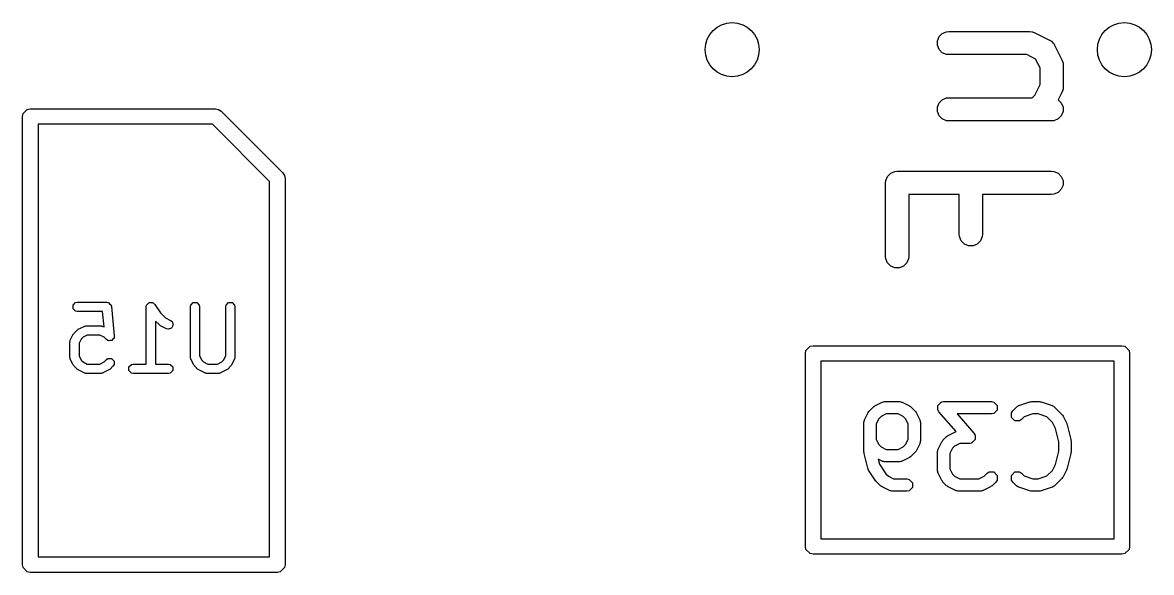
# Model space of a CAD drawing. Header units: inches. Extents: x -0.1 to 2.99, y 0.2 to 2.25.
# Drawn here: x 0.7191 to 1.0069, y 1.8668 to 2.0069 of the extents above; entities that cross this region are included whole.
import ezdxf

# ---------------------------------------------------------------- set-up
doc = ezdxf.new("R2010")
doc.units = ezdxf.units.IN
doc.header["$MEASUREMENT"] = 0
doc.layers.add('BLACK', color=250, linetype='CONTINUOUS')

msp = doc.modelspace()

# ---------------------------------------------------------------- linework, layer by layer
at = {"layer": 'BLACK', "linetype": 'CONTINUOUS'}
for p, q in [((0.95231, 2.00225), (0.95275, 2.00331)), ((0.95275, 2.00331), (0.95356, 2.00413)), ((0.95356, 2.00413), (0.95463, 2.00457)), ((0.95463, 2.00457), (0.9552, 2.00463)), ((0.9552, 2.00463), (0.97583, 2.00463)), ((0.97583, 2.00463), (0.9764, 2.00457)), ((0.9764, 2.00457), (0.9765, 2.00453)), ((0.9765, 2.00453), (0.97661, 2.00452)), ((0.97661, 2.00452), (0.97715, 2.00431)), ((0.97715, 2.00431), (0.9809, 2.00244)), ((0.95231, 2.0011), (0.95231, 2.00225)), ((0.95275, 2.00003), (0.95231, 2.0011)), ((0.9809, 2.00244), (0.98099, 2.00238)), ((0.98099, 2.00238), (0.98104, 2.00236)), ((0.98104, 2.00236), (0.98109, 2.00231)), ((0.98109, 2.00231), (0.98139, 2.00213)), ((0.98139, 2.00213), (0.98163, 2.00185)), ((0.98163, 2.00185), (0.98191, 2.00161)), ((0.98191, 2.00161), (0.98209, 2.00132)), ((0.98209, 2.00132), (0.98214, 2.00126)), ((0.98214, 2.00126), (0.98216, 2.00121)), ((0.98216, 2.00121), (0.98222, 2.00112)), ((0.98222, 2.00112), (0.98409, 1.99737)), ((0.95356, 1.99922), (0.95275, 2.00003)), ((0.95463, 1.99878), (0.95356, 1.99922)), ((0.9552, 1.99872), (0.95463, 1.99878)), ((0.97513, 1.99872), (0.9552, 1.99872)), ((0.97737, 1.9976), (0.97513, 1.99872)), ((0.9785, 1.99535), (0.97737, 1.9976)), ((0.9785, 1.99112), (0.9785, 1.99535)), ((0.98409, 1.99737), (0.9843, 1.99683)), ((0.9843, 1.99683), (0.9843, 1.99672)), ((0.9843, 1.99672), (0.98435, 1.99662)), ((0.98435, 1.99662), (0.9844, 1.99605)), ((0.9844, 1.99605), (0.9844, 1.99042)), ((0.97715, 1.98842), (0.9785, 1.99112)), ((0.98409, 1.9891), (0.98314, 1.9872)), ((0.9843, 1.98964), (0.98409, 1.9891)), ((0.98435, 1.98985), (0.9843, 1.98975)), ((0.9843, 1.98975), (0.9843, 1.98964)), ((0.9844, 1.99042), (0.98435, 1.98985)), ((0.95231, 1.98538), (0.95275, 1.98644)), ((0.95275, 1.98644), (0.95356, 1.98725)), ((0.95356, 1.98725), (0.95463, 1.9877)), ((0.95463, 1.9877), (0.9552, 1.98775)), ((0.9552, 1.98775), (0.97648, 1.98775)), ((0.97648, 1.98775), (0.97715, 1.98842)), ((0.98314, 1.9872), (0.9839, 1.98644)), ((0.9839, 1.98644), (0.98435, 1.98538)), ((0.71908, 1.98294), (0.71923, 1.9837)), ((0.71923, 1.9837), (0.72029, 1.98476)), ((0.72029, 1.98476), (0.72105, 1.98491)), ((0.72105, 1.98491), (0.76829, 1.98491)), ((0.76829, 1.98491), (0.76904, 1.98476)), ((0.76904, 1.98476), (0.76968, 1.98434)), ((0.76968, 1.98434), (0.78543, 1.96859)), ((0.95231, 1.98422), (0.95231, 1.98538)), ((0.95275, 1.98316), (0.95231, 1.98422)), ((0.95356, 1.98234), (0.95275, 1.98316)), ((0.9839, 1.98316), (0.98309, 1.98234)), ((0.98435, 1.98422), (0.9839, 1.98316)), ((0.98435, 1.98538), (0.98435, 1.98422)), ((0.71908, 1.86877), (0.71908, 1.98294)), ((0.72302, 1.98098), (0.72302, 1.87074)), ((0.76748, 1.98098), (0.72302, 1.98098)), ((0.78207, 1.96638), (0.76748, 1.98098)), ((0.95463, 1.9819), (0.95356, 1.98234)), ((0.9552, 1.98185), (0.95463, 1.9819)), ((0.98145, 1.98185), (0.9552, 1.98185)), ((0.98203, 1.9819), (0.98145, 1.98185)), ((0.98309, 1.98234), (0.98203, 1.9819)), ((0.94044, 1.96851), (0.9415, 1.96895)), ((0.9415, 1.96895), (0.94208, 1.969)), ((0.94208, 1.969), (0.98145, 1.969)), ((0.98145, 1.969), (0.98203, 1.96895)), ((0.98203, 1.96895), (0.98309, 1.96851)), ((0.78207, 1.87074), (0.78207, 1.96638)), ((0.78543, 1.96859), (0.78586, 1.96795)), ((0.78586, 1.96795), (0.78586, 1.96795)), ((0.78586, 1.96795), (0.78601, 1.9672)), ((0.78601, 1.9672), (0.78601, 1.86877)), ((0.93913, 1.96605), (0.93918, 1.96663)), ((0.93913, 1.9473), (0.93913, 1.96605)), ((0.93918, 1.96663), (0.93962, 1.96769)), ((0.93962, 1.96769), (0.94044, 1.96851)), ((0.98309, 1.96851), (0.9839, 1.96769)), ((0.9839, 1.96769), (0.98435, 1.96663)), ((0.98435, 1.96663), (0.98435, 1.96548)), ((0.95787, 1.9631), (0.94503, 1.9631)), ((0.94503, 1.9631), (0.94503, 1.9473)), ((0.95787, 1.95293), (0.95787, 1.9631)), ((0.98145, 1.9631), (0.96378, 1.9631)), ((0.96378, 1.9631), (0.96378, 1.95293)), ((0.98203, 1.96316), (0.98145, 1.9631)), ((0.98309, 1.9636), (0.98203, 1.96316)), ((0.9839, 1.96441), (0.98309, 1.9636)), ((0.98435, 1.96548), (0.9839, 1.96441)), ((0.95793, 1.95235), (0.95787, 1.95293)), ((0.95837, 1.95129), (0.95793, 1.95235)), ((0.96372, 1.95235), (0.96328, 1.95129)), ((0.96378, 1.95293), (0.96372, 1.95235)), ((0.95919, 1.95047), (0.95837, 1.95129)), ((0.96025, 1.95003), (0.95919, 1.95047)), ((0.9614, 1.95003), (0.96025, 1.95003)), ((0.96247, 1.95047), (0.9614, 1.95003)), ((0.96328, 1.95129), (0.96247, 1.95047)), ((0.93918, 1.94673), (0.93913, 1.9473)), ((0.93962, 1.94566), (0.93918, 1.94673)), ((0.94044, 1.94485), (0.93962, 1.94566)), ((0.94453, 1.94566), (0.94372, 1.94485)), ((0.94498, 1.94673), (0.94453, 1.94566)), ((0.94503, 1.9473), (0.94498, 1.94673)), ((0.9415, 1.94441), (0.94044, 1.94485)), ((0.94266, 1.94441), (0.9415, 1.94441)), ((0.94372, 1.94485), (0.94266, 1.94441)), ((0.73195, 1.9349), (0.73259, 1.93554)), ((0.73195, 1.93399), (0.73195, 1.9349)), ((0.73259, 1.93554), (0.73305, 1.93562)), ((0.73305, 1.93562), (0.74054, 1.93562)), ((0.74054, 1.93562), (0.74083, 1.93557)), ((0.74083, 1.93557), (0.74089, 1.93557)), ((0.74089, 1.93557), (0.74091, 1.93555)), ((0.74091, 1.93555), (0.741, 1.93554)), ((0.741, 1.93554), (0.74128, 1.93525)), ((0.74128, 1.93525), (0.74159, 1.935)), ((0.74159, 1.935), (0.74161, 1.93492)), ((0.74161, 1.93492), (0.74164, 1.9349)), ((0.74164, 1.9349), (0.74164, 1.93484)), ((0.74164, 1.93484), (0.74172, 1.93456)), ((0.74172, 1.93456), (0.74247, 1.92706)), ((0.75061, 1.93444), (0.7507, 1.9349)), ((0.75061, 1.91988), (0.75061, 1.93444)), ((0.7507, 1.9349), (0.75079, 1.93498)), ((0.75079, 1.93498), (0.75081, 1.9351)), ((0.75081, 1.9351), (0.7511, 1.93529)), ((0.7511, 1.93529), (0.75134, 1.93554)), ((0.75134, 1.93554), (0.75146, 1.93554)), ((0.75146, 1.93554), (0.75156, 1.9356)), ((0.75156, 1.9356), (0.7519, 1.93554)), ((0.7519, 1.93554), (0.75225, 1.93554)), ((0.75225, 1.93554), (0.75233, 1.93545)), ((0.75233, 1.93545), (0.75245, 1.93543)), ((0.75245, 1.93543), (0.75278, 1.9351)), ((0.75278, 1.9351), (0.75421, 1.93295)), ((0.76186, 1.93444), (0.76195, 1.9349)), ((0.76186, 1.9217), (0.76186, 1.93444)), ((0.76195, 1.9349), (0.76259, 1.93554)), ((0.76259, 1.93554), (0.76349, 1.93554)), ((0.76349, 1.93554), (0.76413, 1.9349)), ((0.76413, 1.9349), (0.76422, 1.93444)), ((0.76422, 1.93444), (0.76422, 1.92197)), ((0.77086, 1.93444), (0.77095, 1.9349)), ((0.77086, 1.92197), (0.77086, 1.93444)), ((0.77095, 1.9349), (0.77159, 1.93554)), ((0.77159, 1.93554), (0.77249, 1.93554)), ((0.77249, 1.93554), (0.77313, 1.9349)), ((0.77313, 1.9349), (0.77322, 1.93444)), ((0.77322, 1.93444), (0.77322, 1.9217)), ((0.73259, 1.93335), (0.73195, 1.93399)), ((0.73305, 1.93326), (0.73259, 1.93335)), ((0.73948, 1.93326), (0.73305, 1.93326)), ((0.73987, 1.92935), (0.73948, 1.93326)), ((0.75421, 1.93295), (0.75549, 1.93166)), ((0.75549, 1.93166), (0.75682, 1.931)), ((0.73221, 1.92778), (0.73296, 1.92853)), ((0.73296, 1.92853), (0.73312, 1.92864)), ((0.73312, 1.92864), (0.73327, 1.92875)), ((0.73327, 1.92875), (0.73477, 1.9295)), ((0.73477, 1.9295), (0.73482, 1.92952)), ((0.73482, 1.92952), (0.73484, 1.92954)), ((0.73484, 1.92954), (0.73503, 1.92957)), ((0.73503, 1.92957), (0.73521, 1.92962)), ((0.73521, 1.92962), (0.73524, 1.92961)), ((0.73524, 1.92961), (0.7353, 1.92963)), ((0.7353, 1.92963), (0.73904, 1.92963)), ((0.73904, 1.92963), (0.7391, 1.92961)), ((0.7391, 1.92961), (0.73913, 1.92962)), ((0.73913, 1.92962), (0.73931, 1.92957)), ((0.73931, 1.92957), (0.7395, 1.92954)), ((0.7395, 1.92954), (0.73952, 1.92952)), ((0.73952, 1.92952), (0.73957, 1.9295)), ((0.73957, 1.9295), (0.73987, 1.92935)), ((0.75396, 1.92986), (0.75297, 1.93084)), ((0.75297, 1.93084), (0.75297, 1.91988)), ((0.75412, 1.92975), (0.75396, 1.92986)), ((0.75426, 1.92964), (0.75412, 1.92975)), ((0.75576, 1.92889), (0.75426, 1.92964)), ((0.75621, 1.92877), (0.75576, 1.92889)), ((0.75707, 1.92905), (0.75621, 1.92877)), ((0.75682, 1.931), (0.75719, 1.93072)), ((0.75747, 1.92986), (0.75707, 1.92905)), ((0.75719, 1.93072), (0.75747, 1.92986)), ((0.73111, 1.92544), (0.73113, 1.9255)), ((0.73112, 1.92553), (0.73117, 1.92571)), ((0.73113, 1.9255), (0.73112, 1.92553)), ((0.73117, 1.92571), (0.7312, 1.9259)), ((0.7312, 1.9259), (0.73122, 1.92592)), ((0.73122, 1.92592), (0.73124, 1.92597)), ((0.73124, 1.92597), (0.73199, 1.92747)), ((0.73199, 1.92747), (0.73211, 1.92762)), ((0.73211, 1.92762), (0.73221, 1.92778)), ((0.73402, 1.92625), (0.73348, 1.92517)), ((0.7345, 1.92672), (0.73402, 1.92625)), ((0.73557, 1.92726), (0.7345, 1.92672)), ((0.73877, 1.92726), (0.73557, 1.92726)), ((0.73985, 1.92672), (0.73877, 1.92726)), ((0.74046, 1.92611), (0.73985, 1.92672)), ((0.74084, 1.92585), (0.74046, 1.92611)), ((0.74091, 1.92585), (0.74084, 1.92585)), ((0.74095, 1.92581), (0.74091, 1.92585)), ((0.74135, 1.92585), (0.74095, 1.92581)), ((0.74175, 1.92585), (0.74135, 1.92585)), ((0.74179, 1.9259), (0.74175, 1.92585)), ((0.74185, 1.9259), (0.74179, 1.9259)), ((0.7421, 1.92621), (0.74185, 1.9259)), ((0.74239, 1.92649), (0.7421, 1.92621)), ((0.74243, 1.9266), (0.74239, 1.92656)), ((0.74239, 1.92656), (0.74239, 1.92649)), ((0.74247, 1.92706), (0.74243, 1.9266)), ((0.73111, 1.9217), (0.73111, 1.92544)), ((0.73348, 1.92517), (0.73348, 1.92197)), ((0.91866, 1.92261), (0.91881, 1.92336)), ((0.91866, 1.87339), (0.91866, 1.92261)), ((0.91881, 1.92336), (0.91988, 1.92442)), ((0.91988, 1.92442), (0.92063, 1.92457)), ((0.92063, 1.92457), (0.99937, 1.92457)), ((0.99937, 1.92457), (1.00012, 1.92442)), ((1.00012, 1.92442), (1.00119, 1.92336)), ((1.00119, 1.92336), (1.00134, 1.92261)), ((1.00134, 1.92261), (1.00134, 1.87339)), ((0.73113, 1.92164), (0.73111, 1.9217)), ((0.73112, 1.92161), (0.73113, 1.92164)), ((0.73117, 1.92143), (0.73112, 1.92161)), ((0.7312, 1.92124), (0.73117, 1.92143)), ((0.73122, 1.92122), (0.7312, 1.92124)), ((0.73124, 1.92117), (0.73122, 1.92122)), ((0.73199, 1.91967), (0.73124, 1.92117)), ((0.73348, 1.92197), (0.73402, 1.9209)), ((0.73402, 1.9209), (0.7345, 1.92042)), ((0.7345, 1.92042), (0.73557, 1.91988)), ((0.73557, 1.91988), (0.73877, 1.91988)), ((0.73877, 1.91988), (0.73985, 1.92042)), ((0.73985, 1.92042), (0.74046, 1.92103)), ((0.74046, 1.92103), (0.74084, 1.92129)), ((0.74084, 1.92129), (0.74175, 1.92129)), ((0.74175, 1.92129), (0.74239, 1.92065)), ((0.74239, 1.91974), (0.74213, 1.91936)), ((0.74239, 1.92065), (0.74239, 1.91974)), ((0.7462, 1.91915), (0.74684, 1.91979)), ((0.74684, 1.91979), (0.74729, 1.91988)), ((0.74729, 1.91988), (0.75061, 1.91988)), ((0.75297, 1.91988), (0.75629, 1.91988)), ((0.75629, 1.91988), (0.75674, 1.91979)), ((0.75674, 1.91979), (0.75738, 1.91915)), ((0.76187, 1.92164), (0.76186, 1.9217)), ((0.76186, 1.92161), (0.76187, 1.92164)), ((0.76191, 1.92143), (0.76186, 1.92161)), ((0.76195, 1.92124), (0.76191, 1.92143)), ((0.76197, 1.92122), (0.76195, 1.92124)), ((0.76199, 1.92117), (0.76197, 1.92122)), ((0.76274, 1.91967), (0.76199, 1.92117)), ((0.76422, 1.92197), (0.76476, 1.9209)), ((0.76476, 1.9209), (0.76524, 1.92042)), ((0.76524, 1.92042), (0.76632, 1.91988)), ((0.76632, 1.91988), (0.76876, 1.91988)), ((0.76876, 1.91988), (0.76984, 1.92042)), ((0.76984, 1.92042), (0.77032, 1.9209)), ((0.77032, 1.9209), (0.77086, 1.92197)), ((0.7731, 1.92117), (0.77235, 1.91967)), ((0.77311, 1.92122), (0.7731, 1.92117)), ((0.77313, 1.92124), (0.77311, 1.92122)), ((0.77317, 1.92143), (0.77313, 1.92124)), ((0.77322, 1.92161), (0.77317, 1.92143)), ((0.77322, 1.9217), (0.77321, 1.92164)), ((0.77321, 1.92164), (0.77322, 1.92161)), ((0.9226, 1.92064), (0.9226, 1.87536)), ((0.9974, 1.92064), (0.9226, 1.92064)), ((0.9974, 1.87536), (0.9974, 1.92064)), ((0.73211, 1.91952), (0.73199, 1.91967)), ((0.73221, 1.91936), (0.73211, 1.91952)), ((0.73296, 1.91861), (0.73221, 1.91936)), ((0.73312, 1.91851), (0.73296, 1.91861)), ((0.73327, 1.91839), (0.73312, 1.91851)), ((0.73477, 1.91764), (0.73327, 1.91839)), ((0.73482, 1.91762), (0.73477, 1.91764)), ((0.73484, 1.9176), (0.73482, 1.91762)), ((0.73503, 1.91757), (0.73484, 1.9176)), ((0.73521, 1.91752), (0.73503, 1.91757)), ((0.73524, 1.91753), (0.73521, 1.91752)), ((0.7353, 1.91751), (0.73524, 1.91753)), ((0.73904, 1.91751), (0.7353, 1.91751)), ((0.7391, 1.91753), (0.73904, 1.91751)), ((0.73913, 1.91752), (0.7391, 1.91753)), ((0.73931, 1.91757), (0.73913, 1.91752)), ((0.7395, 1.9176), (0.73931, 1.91757)), ((0.73952, 1.91762), (0.7395, 1.9176)), ((0.73957, 1.91764), (0.73952, 1.91762)), ((0.74107, 1.91839), (0.73957, 1.91764)), ((0.74122, 1.91851), (0.74107, 1.91839)), ((0.74138, 1.91861), (0.74122, 1.91851)), ((0.74213, 1.91936), (0.74138, 1.91861)), ((0.7462, 1.91824), (0.7462, 1.91915)), ((0.74684, 1.9176), (0.7462, 1.91824)), ((0.74729, 1.91751), (0.74684, 1.9176)), ((0.75629, 1.91751), (0.74729, 1.91751)), ((0.75674, 1.9176), (0.75629, 1.91751)), ((0.75738, 1.91824), (0.75674, 1.9176)), ((0.75738, 1.91915), (0.75738, 1.91824)), ((0.76285, 1.91952), (0.76274, 1.91967)), ((0.76296, 1.91936), (0.76285, 1.91952)), ((0.76371, 1.91861), (0.76296, 1.91936)), ((0.76386, 1.91851), (0.76371, 1.91861)), ((0.76401, 1.91839), (0.76386, 1.91851)), ((0.76551, 1.91764), (0.76401, 1.91839)), ((0.76557, 1.91762), (0.76551, 1.91764)), ((0.76559, 1.9176), (0.76557, 1.91762)), ((0.76578, 1.91757), (0.76559, 1.9176)), ((0.76596, 1.91752), (0.76578, 1.91757)), ((0.76598, 1.91753), (0.76596, 1.91752)), ((0.76604, 1.91751), (0.76598, 1.91753)), ((0.76904, 1.91751), (0.76604, 1.91751)), ((0.7691, 1.91753), (0.76904, 1.91751)), ((0.76912, 1.91752), (0.7691, 1.91753)), ((0.76931, 1.91757), (0.76912, 1.91752)), ((0.76949, 1.9176), (0.76931, 1.91757)), ((0.76951, 1.91762), (0.76949, 1.9176)), ((0.76957, 1.91764), (0.76951, 1.91762)), ((0.77107, 1.91839), (0.76957, 1.91764)), ((0.77122, 1.91851), (0.77107, 1.91839)), ((0.77138, 1.91861), (0.77122, 1.91851)), ((0.77213, 1.91936), (0.77138, 1.91861)), ((0.77223, 1.91952), (0.77213, 1.91936)), ((0.77235, 1.91967), (0.77223, 1.91952)), ((0.93498, 1.90798), (0.93592, 1.90892)), ((0.93592, 1.90892), (0.93613, 1.90906)), ((0.93613, 1.90906), (0.93633, 1.90921)), ((0.93633, 1.90921), (0.9382, 1.91015)), ((0.9382, 1.91015), (0.93828, 1.91017)), ((0.93828, 1.91017), (0.93831, 1.9102)), ((0.93831, 1.9102), (0.93855, 1.91025)), ((0.93855, 1.91025), (0.9388, 1.91031)), ((0.9388, 1.91031), (0.93883, 1.9103)), ((0.93883, 1.9103), (0.93891, 1.91032)), ((0.93891, 1.91032), (0.94266, 1.91032)), ((0.94266, 1.91032), (0.94274, 1.9103)), ((0.94274, 1.9103), (0.94277, 1.91031)), ((0.94277, 1.91031), (0.94301, 1.91025)), ((0.94301, 1.91025), (0.94326, 1.9102)), ((0.94326, 1.9102), (0.94329, 1.91017)), ((0.94329, 1.91017), (0.94336, 1.91015)), ((0.94336, 1.91015), (0.94524, 1.90921)), ((0.94524, 1.90921), (0.94544, 1.90906)), ((0.94544, 1.90906), (0.94565, 1.90892)), ((0.94565, 1.90892), (0.94658, 1.90798)), ((0.95242, 1.90824), (0.95245, 1.90879)), ((0.95245, 1.90817), (0.95242, 1.90824)), ((0.95245, 1.90934), (0.95249, 1.90938)), ((0.95245, 1.90879), (0.95245, 1.90934)), ((0.95249, 1.90938), (0.9525, 1.90944)), ((0.9525, 1.90944), (0.95291, 1.90981)), ((0.95291, 1.90981), (0.9533, 1.9102)), ((0.9533, 1.9102), (0.95338, 1.91021)), ((0.95338, 1.91021), (0.9534, 1.91023)), ((0.9534, 1.91023), (0.95347, 1.91023)), ((0.95347, 1.91023), (0.95391, 1.91032)), ((0.95391, 1.91032), (0.96609, 1.91032)), ((0.96609, 1.91032), (0.9667, 1.9102)), ((0.9667, 1.9102), (0.96755, 1.90934)), ((0.96755, 1.90934), (0.96755, 1.90814)), ((0.97154, 1.90798), (0.97248, 1.90892)), ((0.97248, 1.90892), (0.97254, 1.90896)), ((0.97254, 1.90896), (0.97256, 1.90899)), ((0.97256, 1.90899), (0.97278, 1.90912)), ((0.97278, 1.90912), (0.97299, 1.90926)), ((0.97299, 1.90926), (0.97303, 1.90926)), ((0.97303, 1.90926), (0.97309, 1.9093)), ((0.97309, 1.9093), (0.97591, 1.91024)), ((0.97591, 1.91024), (0.97616, 1.91027)), ((0.97616, 1.91027), (0.9764, 1.91032)), ((0.9764, 1.91032), (0.97828, 1.91032)), ((0.97828, 1.91032), (0.97853, 1.91027)), ((0.97853, 1.91027), (0.97878, 1.91024)), ((0.97878, 1.91024), (0.98159, 1.9093)), ((0.98159, 1.9093), (0.98166, 1.90926)), ((0.98166, 1.90926), (0.98169, 1.90926)), ((0.98169, 1.90926), (0.9819, 1.90912)), ((0.9819, 1.90912), (0.98212, 1.90899)), ((0.98212, 1.90899), (0.98214, 1.90896)), ((0.98214, 1.90896), (0.9822, 1.90892)), ((0.9822, 1.90892), (0.98408, 1.90704)), ((0.93359, 1.9051), (0.93366, 1.90535)), ((0.93366, 1.90535), (0.9337, 1.9056)), ((0.9337, 1.9056), (0.93373, 1.90562)), ((0.93373, 1.90562), (0.93375, 1.9057)), ((0.93375, 1.9057), (0.93469, 1.90757)), ((0.93469, 1.90757), (0.93484, 1.90777)), ((0.93484, 1.90777), (0.93498, 1.90798)), ((0.93739, 1.90593), (0.93673, 1.90462)), ((0.93797, 1.90651), (0.93739, 1.90593)), ((0.93928, 1.90717), (0.93797, 1.90651)), ((0.94229, 1.90717), (0.93928, 1.90717)), ((0.9436, 1.90651), (0.94229, 1.90717)), ((0.94418, 1.90593), (0.9436, 1.90651)), ((0.94483, 1.90462), (0.94418, 1.90593)), ((0.94658, 1.90798), (0.94672, 1.90777)), ((0.94672, 1.90777), (0.94688, 1.90757)), ((0.94688, 1.90757), (0.94782, 1.9057)), ((0.94782, 1.9057), (0.94784, 1.90562)), ((0.94784, 1.90562), (0.94786, 1.9056)), ((0.94786, 1.9056), (0.94791, 1.90535)), ((0.94791, 1.90535), (0.94798, 1.9051)), ((0.95245, 1.90814), (0.95245, 1.90817)), ((0.9525, 1.90809), (0.95245, 1.90814)), ((0.95272, 1.90771), (0.9525, 1.90809)), ((0.9571, 1.90271), (0.95272, 1.90771)), ((0.96609, 1.90717), (0.95738, 1.90717)), ((0.95738, 1.90717), (0.96165, 1.90228)), ((0.9667, 1.90729), (0.96609, 1.90717)), ((0.96755, 1.90814), (0.9667, 1.90729)), ((0.9712, 1.90747), (0.97154, 1.90798)), ((0.9712, 1.90626), (0.9712, 1.90747)), ((0.97205, 1.90541), (0.9712, 1.90626)), ((0.97326, 1.90541), (0.97205, 1.90541)), ((0.97377, 1.90575), (0.97326, 1.90541)), ((0.97444, 1.90643), (0.97377, 1.90575)), ((0.97666, 1.90717), (0.97444, 1.90643)), ((0.97802, 1.90717), (0.97666, 1.90717)), ((0.98024, 1.90643), (0.97802, 1.90717)), ((0.98167, 1.905), (0.98024, 1.90643)), ((0.98408, 1.90704), (0.98422, 1.90683)), ((0.98422, 1.90683), (0.98437, 1.90663)), ((0.98437, 1.90663), (0.98531, 1.90476)), ((0.93358, 1.90499), (0.9336, 1.90507)), ((0.93358, 1.89749), (0.93358, 1.90499)), ((0.9336, 1.90507), (0.93359, 1.9051)), ((0.93673, 1.90462), (0.93673, 1.90068)), ((0.94483, 1.90068), (0.94483, 1.90462)), ((0.94798, 1.9051), (0.94797, 1.90507)), ((0.94797, 1.90507), (0.94798, 1.90499)), ((0.94798, 1.90499), (0.94798, 1.90031)), ((0.95508, 1.90171), (0.95695, 1.90265)), ((0.95695, 1.90265), (0.95703, 1.90267)), ((0.95703, 1.90267), (0.95705, 1.9027)), ((0.95705, 1.9027), (0.9571, 1.90271)), ((0.98242, 1.90351), (0.98167, 1.905)), ((0.98327, 1.90011), (0.98242, 1.90351)), ((0.98531, 1.90476), (0.98536, 1.90459)), ((0.98536, 1.90459), (0.98543, 1.90444)), ((0.98543, 1.90444), (0.98637, 1.90069)), ((0.93673, 1.90068), (0.93739, 1.89936)), ((0.94418, 1.89936), (0.94483, 1.90068)), ((0.94782, 1.8996), (0.94688, 1.89773)), ((0.94784, 1.89968), (0.94782, 1.8996)), ((0.94786, 1.8997), (0.94784, 1.89968)), ((0.94791, 1.89995), (0.94786, 1.8997)), ((0.94798, 1.90019), (0.94791, 1.89995)), ((0.94798, 1.90031), (0.94797, 1.90023)), ((0.94797, 1.90023), (0.94798, 1.90019)), ((0.9525, 1.8982), (0.95344, 1.90007)), ((0.95344, 1.90007), (0.95359, 1.90027)), ((0.95359, 1.90027), (0.95373, 1.90048)), ((0.95373, 1.90048), (0.95467, 1.90142)), ((0.95467, 1.90142), (0.95488, 1.90156)), ((0.95488, 1.90156), (0.95508, 1.90171)), ((0.95803, 1.89967), (0.95671, 1.89901)), ((0.96047, 1.89967), (0.95803, 1.89967)), ((0.96091, 1.89976), (0.96047, 1.89967)), ((0.96097, 1.89975), (0.96091, 1.89976)), ((0.961, 1.89977), (0.96097, 1.89975)), ((0.96107, 1.89979), (0.961, 1.89977)), ((0.96146, 1.90018), (0.96107, 1.89979)), ((0.96188, 1.90054), (0.96146, 1.90018)), ((0.96165, 1.90228), (0.96188, 1.90189)), ((0.96188, 1.90189), (0.96192, 1.90185)), ((0.96192, 1.90064), (0.96188, 1.9006)), ((0.96188, 1.9006), (0.96188, 1.90054)), ((0.96192, 1.90185), (0.96192, 1.90181)), ((0.96192, 1.90181), (0.96196, 1.90175)), ((0.96196, 1.90175), (0.96192, 1.90119)), ((0.96192, 1.90119), (0.96192, 1.90064)), ((0.98327, 1.89769), (0.98327, 1.90011)), ((0.98637, 1.90069), (0.98638, 1.90049)), ((0.98638, 1.90049), (0.98642, 1.90031)), ((0.98642, 1.90031), (0.98642, 1.89749)), ((0.93362, 1.8973), (0.93358, 1.89749)), ((0.93363, 1.89711), (0.93362, 1.8973)), ((0.93457, 1.89336), (0.93363, 1.89711)), ((0.93739, 1.89936), (0.93797, 1.89879)), ((0.93797, 1.89879), (0.93928, 1.89813)), ((0.93928, 1.89813), (0.94229, 1.89813)), ((0.94229, 1.89813), (0.9436, 1.89879)), ((0.9436, 1.89879), (0.94418, 1.89936)), ((0.94658, 1.89732), (0.94565, 1.89638)), ((0.94672, 1.89753), (0.94658, 1.89732)), ((0.94688, 1.89773), (0.94672, 1.89753)), ((0.95233, 1.89749), (0.95235, 1.89757)), ((0.95233, 1.89281), (0.95233, 1.89749)), ((0.95234, 1.89761), (0.9524, 1.89785)), ((0.95235, 1.89757), (0.95234, 1.89761)), ((0.9524, 1.89785), (0.95245, 1.8981)), ((0.95245, 1.8981), (0.95248, 1.89812)), ((0.95248, 1.89812), (0.9525, 1.8982)), ((0.95614, 1.89844), (0.95548, 1.89712)), ((0.95548, 1.89712), (0.95548, 1.89318)), ((0.95671, 1.89901), (0.95614, 1.89844)), ((0.98242, 1.89429), (0.98327, 1.89769)), ((0.98637, 1.89711), (0.98543, 1.89336)), ((0.98638, 1.8973), (0.98637, 1.89711)), ((0.98642, 1.89749), (0.98638, 1.8973)), ((0.9382, 1.89515), (0.93725, 1.89563)), ((0.93725, 1.89563), (0.93756, 1.89439)), ((0.93756, 1.89439), (0.9392, 1.89194)), ((0.93828, 1.89513), (0.9382, 1.89515)), ((0.93831, 1.8951), (0.93828, 1.89513)), ((0.93855, 1.89505), (0.93831, 1.8951)), ((0.9388, 1.89499), (0.93855, 1.89505)), ((0.93883, 1.895), (0.9388, 1.89499)), ((0.93891, 1.89498), (0.93883, 1.895)), ((0.94266, 1.89498), (0.93891, 1.89498)), ((0.94274, 1.895), (0.94266, 1.89498)), ((0.94277, 1.89499), (0.94274, 1.895)), ((0.94301, 1.89505), (0.94277, 1.89499)), ((0.94326, 1.8951), (0.94301, 1.89505)), ((0.94329, 1.89513), (0.94326, 1.8951)), ((0.94336, 1.89515), (0.94329, 1.89513)), ((0.94524, 1.89609), (0.94336, 1.89515)), ((0.94544, 1.89624), (0.94524, 1.89609)), ((0.94565, 1.89638), (0.94544, 1.89624)), ((0.98167, 1.8928), (0.98242, 1.89429)), ((0.93468, 1.89312), (0.93457, 1.89336)), ((0.93479, 1.89287), (0.93468, 1.89312)), ((0.93666, 1.89006), (0.93479, 1.89287)), ((0.9392, 1.89194), (0.93984, 1.89129)), ((0.93984, 1.89129), (0.94116, 1.89063)), ((0.95235, 1.89273), (0.95233, 1.89281)), ((0.95234, 1.8927), (0.95235, 1.89273)), ((0.9524, 1.89245), (0.95234, 1.8927)), ((0.95245, 1.8922), (0.9524, 1.89245)), ((0.95248, 1.89218), (0.95245, 1.8922)), ((0.9525, 1.8921), (0.95248, 1.89218)), ((0.95344, 1.89023), (0.9525, 1.8921)), ((0.95548, 1.89318), (0.95614, 1.89186)), ((0.95614, 1.89186), (0.95671, 1.89129)), ((0.95671, 1.89129), (0.95803, 1.89063)), ((0.96291, 1.89063), (0.96422, 1.89129)), ((0.96422, 1.89129), (0.96498, 1.89205)), ((0.96498, 1.89205), (0.96549, 1.89239)), ((0.96549, 1.89239), (0.9667, 1.89239)), ((0.9667, 1.89239), (0.96755, 1.89153)), ((0.96755, 1.89153), (0.96755, 1.89033)), ((0.9712, 1.89153), (0.97205, 1.89239)), ((0.9712, 1.89033), (0.9712, 1.89153)), ((0.97205, 1.89239), (0.97326, 1.89239)), ((0.97326, 1.89239), (0.97377, 1.89205)), ((0.97377, 1.89205), (0.97444, 1.89137)), ((0.97444, 1.89137), (0.97666, 1.89063)), ((0.97802, 1.89063), (0.98024, 1.89137)), ((0.98024, 1.89137), (0.98167, 1.8928)), ((0.98422, 1.89097), (0.98408, 1.89076)), ((0.98437, 1.89116), (0.98422, 1.89097)), ((0.98531, 1.89304), (0.98437, 1.89116)), ((0.98536, 1.89321), (0.98531, 1.89304)), ((0.98543, 1.89336), (0.98536, 1.89321)), ((0.93677, 1.88995), (0.93666, 1.89006)), ((0.93686, 1.88982), (0.93677, 1.88995)), ((0.9378, 1.88888), (0.93686, 1.88982)), ((0.93801, 1.88874), (0.9378, 1.88888)), ((0.9382, 1.88859), (0.93801, 1.88874)), ((0.94008, 1.88765), (0.9382, 1.88859)), ((0.94116, 1.89063), (0.94453, 1.89063)), ((0.94453, 1.89063), (0.94514, 1.89051)), ((0.94514, 1.89051), (0.94599, 1.88966)), ((0.94599, 1.88845), (0.94514, 1.8876)), ((0.94599, 1.88966), (0.94599, 1.88845)), ((0.95359, 1.89003), (0.95344, 1.89023)), ((0.95373, 1.88982), (0.95359, 1.89003)), ((0.95467, 1.88888), (0.95373, 1.88982)), ((0.95488, 1.88874), (0.95467, 1.88888)), ((0.95508, 1.88859), (0.95488, 1.88874)), ((0.95695, 1.88765), (0.95508, 1.88859)), ((0.95803, 1.89063), (0.96291, 1.89063)), ((0.96586, 1.88859), (0.96399, 1.88765)), ((0.96606, 1.88874), (0.96586, 1.88859)), ((0.96627, 1.88888), (0.96606, 1.88874)), ((0.96721, 1.88982), (0.96627, 1.88888)), ((0.96755, 1.89033), (0.96721, 1.88982)), ((0.97154, 1.88982), (0.9712, 1.89033)), ((0.97248, 1.88888), (0.97154, 1.88982)), ((0.97254, 1.88884), (0.97248, 1.88888)), ((0.97256, 1.8888), (0.97254, 1.88884)), ((0.97278, 1.88868), (0.97256, 1.8888)), ((0.97299, 1.88854), (0.97278, 1.88868)), ((0.97303, 1.88854), (0.97299, 1.88854)), ((0.97309, 1.8885), (0.97303, 1.88854)), ((0.97591, 1.88756), (0.97309, 1.8885)), ((0.97666, 1.89063), (0.97802, 1.89063)), ((0.98159, 1.8885), (0.97878, 1.88756)), ((0.98166, 1.88854), (0.98159, 1.8885)), ((0.98169, 1.88854), (0.98166, 1.88854)), ((0.9819, 1.88868), (0.98169, 1.88854)), ((0.98212, 1.8888), (0.9819, 1.88868)), ((0.98214, 1.88884), (0.98212, 1.8888)), ((0.9822, 1.88888), (0.98214, 1.88884)), ((0.98408, 1.89076), (0.9822, 1.88888)), ((0.94016, 1.88763), (0.94008, 1.88765)), ((0.94018, 1.8876), (0.94016, 1.88763)), ((0.94043, 1.88755), (0.94018, 1.8876)), ((0.94067, 1.88749), (0.94043, 1.88755)), ((0.94071, 1.8875), (0.94067, 1.88749)), ((0.94078, 1.88748), (0.94071, 1.8875)), ((0.94453, 1.88748), (0.94078, 1.88748)), ((0.94514, 1.8876), (0.94453, 1.88748)), ((0.95703, 1.88763), (0.95695, 1.88765)), ((0.95705, 1.8876), (0.95703, 1.88763)), ((0.9573, 1.88755), (0.95705, 1.8876)), ((0.95754, 1.88749), (0.9573, 1.88755)), ((0.95758, 1.8875), (0.95754, 1.88749)), ((0.95766, 1.88748), (0.95758, 1.8875)), ((0.96328, 1.88748), (0.95766, 1.88748)), ((0.96336, 1.8875), (0.96328, 1.88748)), ((0.96339, 1.88749), (0.96336, 1.8875)), ((0.96364, 1.88755), (0.96339, 1.88749)), ((0.96388, 1.8876), (0.96364, 1.88755)), ((0.96391, 1.88763), (0.96388, 1.8876)), ((0.96399, 1.88765), (0.96391, 1.88763)), ((0.97616, 1.88753), (0.97591, 1.88756)), ((0.9764, 1.88748), (0.97616, 1.88753)), ((0.97828, 1.88748), (0.9764, 1.88748)), ((0.97853, 1.88753), (0.97828, 1.88748)), ((0.97878, 1.88756), (0.97853, 1.88753)), ((0.9226, 1.87536), (0.9974, 1.87536)), ((0.91881, 1.87264), (0.91866, 1.87339)), ((0.91988, 1.87158), (0.91881, 1.87264)), ((0.92063, 1.87143), (0.91988, 1.87158)), ((0.99937, 1.87143), (0.92063, 1.87143)), ((1.00012, 1.87158), (0.99937, 1.87143)), ((1.00119, 1.87264), (1.00012, 1.87158)), ((1.00134, 1.87339), (1.00119, 1.87264)), ((0.71923, 1.86802), (0.71908, 1.86877)), ((0.72029, 1.86695), (0.71923, 1.86802)), ((0.72302, 1.87074), (0.78207, 1.87074)), ((0.78586, 1.86802), (0.78479, 1.86695)), ((0.78601, 1.86877), (0.78586, 1.86802)), ((0.72105, 1.8668), (0.72029, 1.86695)), ((0.78404, 1.8668), (0.72105, 1.8668)), ((0.78479, 1.86695), (0.78404, 1.8668))]:
    msp.add_line(p, q, dxfattribs=at)
at = {"layer": 'BLACK'}
for centre in [(0.9, 2), (0.9, 2), (1, 2), (1, 2)]:
    msp.add_circle(centre, 0.00689, dxfattribs=at)

doc.saveas('drawing.dxf')
